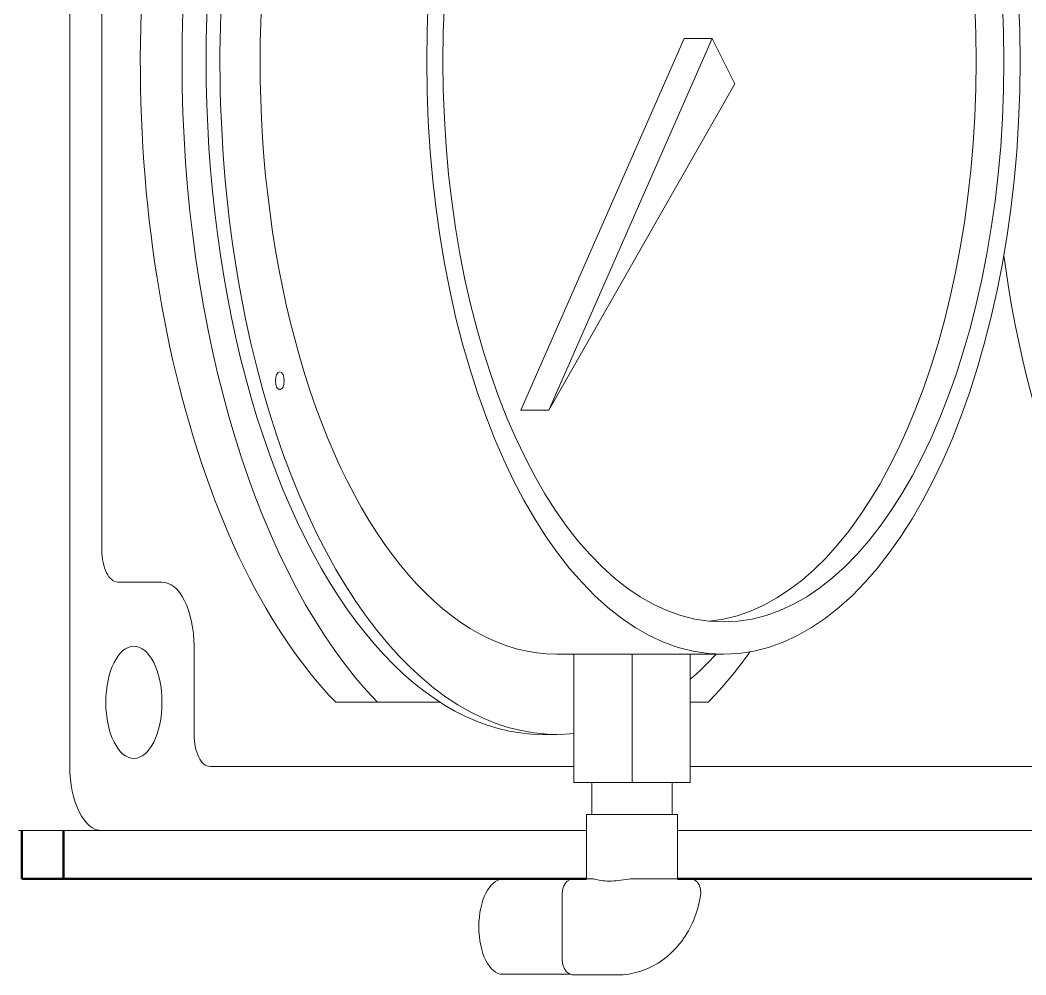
# Model space of a CAD drawing. Header units: inches. Extents: x 17 to 469, y 7 to 301.
# Drawn here: x 255.278 to 259.197, y 99.259 to 102.981 of the extents above; entities that cross this region are included whole.
import ezdxf

# ---------------------------------------------------------------- set-up
doc = ezdxf.new("R2010")
doc.units = ezdxf.units.IN
doc.header["$LTSCALE"] = 14
doc.header["$MEASUREMENT"] = 0
doc.layers.add('Visible (ANSI)', color=7, linetype='Continuous', lineweight=50)

msp = doc.modelspace()

# ---------------------------------------------------------------- linework, layer by layer
at = {"layer": 'Visible (ANSI)', "linetype": 'Continuous', "lineweight": 18}
for p, q in [((255.47134, 100.071711), (255.47134, 107.571711)), ((255.596357, 100.915461), (255.596357, 106.727961)), ((257.229877, 101.460432), (257.866305, 102.910065)), ((257.33813, 101.460432), (257.974559, 102.910065)), ((257.866305, 102.910065), (257.974559, 102.910065)), ((257.974559, 102.910065), (258.062947, 102.733288)), ((258.062947, 102.733288), (257.33813, 101.460432)), ((257.229877, 101.460432), (257.33813, 101.460432)), ((255.830715, 100.790461), (255.658857, 100.790461)), ((255.955715, 100.196747), (255.955715, 100.540461)), ((257.369234, 100.509176), (257.435388, 100.509176)), ((257.662488, 100.509176), (257.435388, 100.509176)), ((257.435388, 100.509176), (257.435388, 100.009176)), ((257.889587, 100.509176), (257.662488, 100.509176)), ((257.662488, 100.509176), (257.662488, 100.009176)), ((257.889587, 100.509176), (257.889587, 100.009176)), ((257.889587, 100.509176), (258.018753, 100.509176)), ((256.508424, 100.321747), (256.670804, 100.321747)), ((256.914802, 100.321747), (256.670804, 100.321747)), ((257.95941, 100.321747), (257.889587, 100.321747)), ((257.315107, 100.196676), (257.369234, 100.196676)), ((257.435388, 100.071747), (256.018215, 100.071747)), ((260.747853, 100.071747), (257.889587, 100.071747)), ((257.435388, 100.009176), (257.662488, 100.009176)), ((257.505507, 100.009176), (257.505507, 99.884176)), ((257.662488, 100.009176), (257.889587, 100.009176)), ((257.819468, 100.009176), (257.819468, 99.884176)), ((257.839987, 99.884176), (257.484989, 99.884176)), ((257.484989, 99.884176), (257.484989, 99.634176)), ((257.839987, 99.884176), (257.839987, 99.634176)), ((255.27158, 99.821711), (255.59634, 99.821711)), ((257.484989, 99.821711), (255.59634, 99.821711)), ((260.797454, 99.821711), (257.839987, 99.821711)), ((257.423726, 99.631936), (257.15826, 99.631936)), ((257.501133, 99.634176), (257.436634, 99.634176)), ((257.742477, 99.634176), (257.67911, 99.634176)), ((257.803051, 99.634176), (257.742477, 99.634176)), ((257.887209, 99.634176), (257.826635, 99.634176)), ((257.390384, 99.571676), (257.390384, 99.321676)), ((257.423726, 99.261417), (257.15826, 99.261417)), ((257.436634, 99.259176), (257.44483, 99.259176)), ((257.44483, 99.259176), (257.601025, 99.259176))]:
    msp.add_line(p, q, dxfattribs=at)
at = {"layer": 'Visible (ANSI)'}
for p, q in [((255.284128, 99.634211), (255.284128, 99.821711)), ((255.446508, 99.821711), (255.446508, 99.634211)), ((255.446508, 99.634211), (255.284128, 99.634211)), ((255.446508, 99.634211), (257.484989, 99.634211)), ((257.839987, 99.634211), (260.797454, 99.634211))]:
    msp.add_line(p, q, dxfattribs=at)
at = {"layer": 'Visible (ANSI)', "linetype": 'Continuous', "lineweight": 18}
for centre, major_axis, start_param, end_param in [((257.315107, 102.821676), (0, 2.8125), 5.67192986, 8.94884126), ((257.369234, 102.821676), (0, -2.625), 2.64866739, 6.33361033), ((257.152727, 102.821676), (0, 2.8125), 0, 2.66565596), ((257.315107, 102.821676), (0, -2.625), 3.14159265, 6.28318531), ((257.369234, 102.821676), (0, -2.3125), 3.14159265, 6.28318531), ((257.9105, 102.821676), (0, -2.186419), 0.04953189, 3.09206076), ((260.465192, 102.821676), (0, 2.8125), 1.84385335, 2.66565596), ((255.658857, 100.915461), (0, -0.125), 4.71238898, 6.28318531), ((255.830715, 100.540461), (0, 0.25), 4.71238898, 6.28318531), ((257.369234, 102.821676), (0, -2.625), 0.40765708, 0.49292526), ((257.315107, 102.821676), (0, -2.8125), 0.4759367, 0.61125545), ((256.018215, 100.196747), (0, -0.125), 4.71238898, 6.28318531), ((255.59634, 100.071711), (0, -0.25), 4.71238898, 6.28318531), ((257.15826, 99.446676), (0, 0.18526), 0, 3.14159265)]:
    msp.add_ellipse(centre, major_axis=major_axis, ratio=0.5, start_param=start_param, end_param=end_param, dxfattribs=at)
for centre, major_axis in [((258.018753, 102.821676), (0, 2.3125)), ((258.018753, 102.821676), (0, 2.186419)), ((256.289994, 101.575478), (0, -0.035)), ((255.72134, 100.321711), (0, 0.21875))]:
    msp.add_ellipse(centre, major_axis=major_axis, ratio=0.5, dxfattribs=at)
for points, knots in [([(257.436634, 99.634176), (257.432299, 99.634176), (257.427985, 99.633405), (257.419885, 99.630615), (257.416185, 99.628531), (257.409099, 99.623258), (257.406021, 99.619944), (257.400155, 99.612063), (257.397773, 99.607413), (257.394066, 99.597963), (257.392761, 99.593145), (257.39097, 99.583362), (257.390492, 99.578399), (257.39039, 99.572843), (257.390384, 99.57226), (257.390384, 99.571676)], [1.57079633, 1.57079633, 1.57079633, 1.57079633, 1.74134865, 1.74134865, 1.92693468, 1.92693468, 2.16227778, 2.16227778, 2.47643705, 2.47643705, 2.79059631, 2.79059631, 3.10475558, 3.10475558, 3.14159265, 3.14159265, 3.14159265, 3.14159265]), ([(257.501133, 99.634176), (257.505351, 99.634179), (257.510409, 99.633357), (257.531052, 99.629344), (257.551084, 99.624898), (257.573738, 99.624898), (257.596392, 99.624898), (257.622455, 99.629344), (257.658755, 99.633357), (257.669039, 99.634179), (257.67911, 99.634176)], [2.000751798, 2.000751798, 2.000751798, 2.000751798, 2.079672535, 2.079672535, 2.279000165, 2.279000165, 2.279000165, 2.478327794, 2.478327794, 2.557248531, 2.557248531, 2.557248531, 2.557248531]), ([(257.803051, 99.634176), (257.807951, 99.634218), (257.812387, 99.634135), (257.816206, 99.634135), (257.820025, 99.634135), (257.823544, 99.634218), (257.826635, 99.634176)], [1.118517942, 1.118517942, 1.118517942, 1.118517942, 1.176718059, 1.176718059, 1.176718059, 1.234918175, 1.234918175, 1.234918175, 1.234918175]), ([(257.887209, 99.634176), (257.891543, 99.634176), (257.89598, 99.633396), (257.904138, 99.630492), (257.907818, 99.628373), (257.914645, 99.623115), (257.917577, 99.619859), (257.92313, 99.612008), (257.925276, 99.607396), (257.928564, 99.597637), (257.929566, 99.592424), (257.930497, 99.582103), (257.930431, 99.576902), (257.929737, 99.570145), (257.929527, 99.568542), (257.929273, 99.56695)], [0, 0, 0, 0, 0.014075874, 0.014075874, 0.028524686, 0.028524686, 0.046053638, 0.046053638, 0.069701183, 0.069701183, 0.095637693, 0.095637693, 0.121574203, 0.121574203, 0.12968255, 0.12968255, 0.12968255, 0.12968255]), ([(257.628073, 99.260035), (257.657382, 99.2623), (257.686396, 99.269068), (257.741673, 99.291015), (257.76793, 99.306187), (257.815874, 99.3437), (257.837559, 99.366035), (257.874982, 99.416219), (257.890719, 99.444063), (257.915298, 99.503342), (257.924139, 99.534772), (257.929273, 99.56695)], [3.20841338, 3.20841338, 3.20841338, 3.20841338, 3.47277545, 3.47277545, 3.73713752, 3.73713752, 4.00149959, 4.00149959, 4.26586166, 4.26586166, 4.53022373, 4.53022373, 4.53022373, 4.53022373]), ([(257.390384, 99.321676), (257.390384, 99.316702), (257.390771, 99.311729), (257.392365, 99.301916), (257.393566, 99.297076), (257.397015, 99.287584), (257.399244, 99.282918), (257.405495, 99.273834), (257.409552, 99.269325), (257.419288, 99.262998), (257.424192, 99.260839), (257.431908, 99.259399), (257.43427, 99.259176), (257.436634, 99.259176)], [3.14159265, 3.14159265, 3.14159265, 3.14159265, 3.45575192, 3.45575192, 3.76991118, 3.76991118, 4.08407045, 4.08407045, 4.39822972, 4.39822972, 4.61938452, 4.61938452, 4.71238898, 4.71238898, 4.71238898, 4.71238898]), ([(257.628073, 99.260035), (257.626364, 99.259903), (257.624595, 99.259787), (257.620987, 99.259589), (257.619149, 99.259506), (257.615466, 99.259372), (257.613626, 99.25932), (257.609947, 99.259242), (257.60812, 99.259216), (257.604519, 99.259183), (257.602744, 99.259176), (257.601025, 99.259176)], [0, 0, 0, 0, 0.0129633587, 0.0129633587, 0.0259267175, 0.0259267175, 0.0388900762, 0.0388900762, 0.051853435, 0.051853435, 0.0648167937, 0.0648167937, 0.0648167937, 0.0648167937])]:
    msp.add_open_spline(points, degree=3, knots=knots, dxfattribs=at)

doc.saveas('drawing.dxf')
